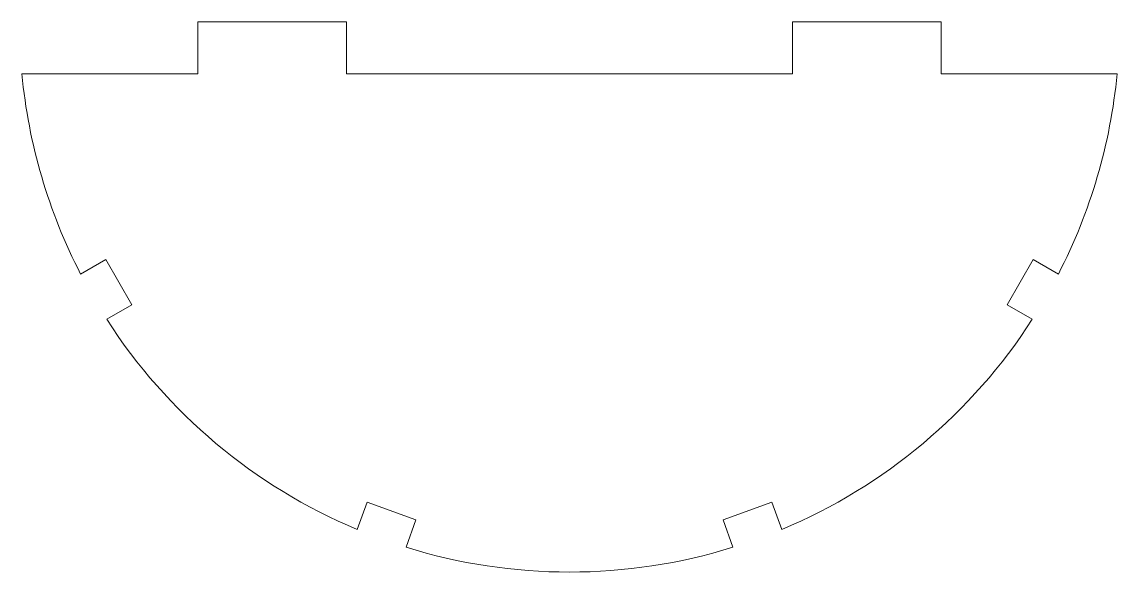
# Model space of a CAD drawing. Header units: millimetres. Extents: x -36.8 to 36.8, y -37 to 0.
import ezdxf

# ---------------------------------------------------------------- set-up
doc = ezdxf.new("R2010")
doc.units = ezdxf.units.MM

msp = doc.modelspace()

# ---------------------------------------------------------------- linework, layer by layer
at = {"color": 7, "linetype": 'Continuous', "lineweight": 15}
for p, q in [((-25, 0), (-25, -3.5)), ((-25, 0), (-15, 0)), ((-15, 0), (-15, -3.5)), ((15, 0), (15, -3.5)), ((15, 0), (25, 0)), ((25, 0), (25, -3.5)), ((-36.834, -3.5), (-25, -3.5)), ((-15, -3.5), (15, -3.5)), ((25, -3.5), (36.834, -3.5)), ((-31.186, -15.984), (-32.882, -16.964)), ((-31.186, -15.984), (-29.436, -19.016)), ((29.436, -19.016), (31.186, -15.984)), ((31.186, -15.984), (32.882, -16.964)), ((-29.436, -19.016), (-31.132, -19.995)), ((29.436, -19.016), (31.132, -19.995)), ((-13.615, -32.291), (-14.285, -34.131)), ((-13.615, -32.291), (-10.326, -33.488)), ((10.326, -33.488), (13.615, -32.291)), ((13.615, -32.291), (14.285, -34.131)), ((-10.326, -33.488), (-10.996, -35.328)), ((10.326, -33.488), (10.996, -35.328))]:
    msp.add_line(p, q, dxfattribs=at)
for start, end in [(185.42799, 207.28905), (332.71095, 354.57201), (212.71095, 247.28905), (292.71095, 327.28905), (252.71095, 287.28905)]:
    msp.add_arc((0, 0), 37, start, end, dxfattribs=at)

doc.saveas('drawing.dxf')
